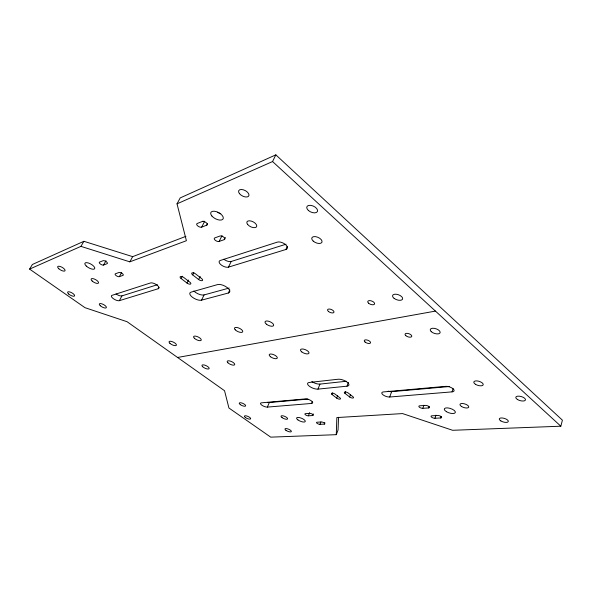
<?xml version="1.0" encoding="UTF-8"?>
<svg xmlns="http://www.w3.org/2000/svg" width="592" height="592" viewBox="0 0 592 592"><rect width="100%" height="100%" fill="white"/><g stroke="black" fill="none" stroke-linecap="round" stroke-linejoin="round"><path stroke-width="0.89" d="M336.278 434.676L336.848 417.567L402.538 413.579L452.636 430.288L560.839 426.21L562.4 420.172L275.835 154.852L180.19 197.92L177.023 203.84L186.399 240.707L129.833 261.842L80.934 246.368L29.6 269.094L84.974 307.677L127.08 321.722L224.538 390.713L228.934 408.014L270.729 437.148L336.278 434.676L338.054 430.007L338.535 417.271M452.029 391.874A5.506 2.309 18 0 0 453.028 388.759A5.506 2.309 18 0 0 445.598 386.361L383.401 391.926A5.047 2.013 20 0 0 382.965 394.775A5.047 2.013 20 0 0 389.714 397.01L452.029 391.874L453.095 388.589M440.7 417.959A2.56 0.999 18.5 0 0 441.129 416.613A2.56 0.999 18.5 0 0 437.688 415.48L431.945 415.799A2.538 0.984 18.7 0 0 431.553 417.138A2.538 0.984 18.7 0 0 434.957 418.263L440.7 417.959L441.21 416.413M434.957 418.263L435.971 415.184M428.541 407.94A2.583 1.021 18.8 0 0 428.926 406.541A2.583 1.021 18.8 0 0 425.456 405.402L419.735 405.794A2.56 1.014 19 0 0 419.388 407.185A2.56 1.014 19 0 0 422.814 408.317L428.541 407.94L429.067 406.378M422.814 408.317L423.865 405.217M389.714 397.01L391.63 391.66L449.321 386.532M349.628 396.973L344.944 393.332A2.412 0.932 21.2 0 1 345.018 391.956A2.412 0.932 21.2 0 1 348.237 393.029L352.928 396.692A2.405 0.925 21.1 0 1 352.832 398.046A2.405 0.925 21.1 0 1 349.628 396.973L350.605 394.413M346.979 386.184A6.771 2.679 21.3 0 0 347.186 382.217A6.771 2.679 21.3 0 0 338.128 379.235L309.239 382.469A6.497 2.486 22.1 0 0 309.372 386.25A6.497 2.486 22.1 0 0 317.956 389.129L346.979 386.184L348.414 382.454M344.944 393.332L345.602 391.623M336.707 398.098L332.053 394.516A2.368 0.903 21.6 0 1 332.082 393.169A2.368 0.903 21.6 0 1 335.235 394.228L339.897 397.824A2.361 0.895 21.4 0 1 339.845 399.149A2.361 0.895 21.4 0 1 336.707 398.098L337.684 395.574M324.246 424.101A2.168 0.755 21.8 0 0 324.238 422.962A2.168 0.755 21.8 0 0 321.36 421.978L317.09 422.214A2.153 0.747 21.9 0 0 317.112 423.347A2.153 0.747 21.9 0 0 319.961 424.331L324.246 424.101L324.853 422.533M319.961 424.331L320.879 421.992M332.053 394.516L332.711 392.836M312.643 415.532A2.183 0.77 22.1 0 0 312.598 414.348A2.183 0.77 22.1 0 0 309.705 413.364L305.457 413.653A2.168 0.762 22.2 0 0 305.516 414.829A2.168 0.762 22.2 0 0 308.388 415.813L312.643 415.532L313.264 413.956M317.956 389.129L319.969 384.097L346.268 381.263M308.388 415.813L309.638 412.676M311.51 403.448A4.514 1.65 22.2 0 0 311.414 400.925A4.514 1.65 22.2 0 0 305.435 398.904L261.464 402.834A4.225 1.458 23.2 0 0 261.842 405.18A4.225 1.458 23.2 0 0 267.377 407.089L311.51 403.448L312.162 401.835M267.377 407.089L269.316 402.53L307.936 399.097M285.884 249.491A6.223 3.152 24.9 0 0 285.514 244.577A6.223 3.152 24.9 0 0 277.293 242.135L220.224 260.502A5.728 2.642 26.3 0 0 221.075 264.846A5.728 2.642 26.3 0 0 228.46 267.14L285.884 249.491L287.268 246.435M228.334 293.01A7.444 3.256 25.9 0 0 227.261 287.616A7.444 3.256 25.9 0 0 217.604 284.582L191.031 292.152A7.148 2.982 26.4 0 0 192.385 297.228A7.148 2.982 26.4 0 0 201.517 300.166L228.334 293.01L229.822 289.902M228.46 267.14L231.206 261.472L286.047 244.207M201.517 300.166L204.085 294.927L229.2 288.045M177.023 203.84L272.564 161.549L275.835 154.852M224.264 239.627A3.019 1.458 27 0 0 223.82 237.222A3.019 1.458 27 0 0 219.921 236.053L214.815 237.895A2.997 1.436 27.1 0 0 215.288 240.271A2.997 1.436 27.1 0 0 219.136 241.44L224.264 239.627L225.352 237.429M198.653 279.535L192.689 274.888A2.731 1.191 26.9 0 1 192.163 272.86A2.731 1.191 26.9 0 1 195.656 273.963L201.643 278.632A2.716 1.177 26.6 0 1 202.131 280.623A2.716 1.177 26.6 0 1 198.653 279.535L200.2 276.442M219.136 241.44L222.037 235.609M187.005 283.05L181.1 278.514A2.679 1.14 27.1 0 1 180.545 276.538A2.679 1.14 27.1 0 1 183.957 277.618L189.877 282.184A2.664 1.132 26.9 0 1 190.402 284.123A2.664 1.132 26.9 0 1 187.005 283.05L188.537 280.016M192.689 274.888L193.858 272.572M181.1 278.514L182.262 276.235M206.719 225.175A3.071 1.495 27.9 0 0 206.186 222.673A3.071 1.495 27.9 0 0 202.257 221.497L197.225 223.487A3.049 1.473 28 0 0 197.787 225.959A3.049 1.473 28 0 0 201.665 227.128L206.719 225.175L207.474 223.702M201.665 227.128L204.669 221.267A3.034 1.487 28.1 0 1 202.849 221.201M158.182 288.741A5.128 2.072 27.5 0 0 156.932 285.033A5.128 2.072 27.5 0 0 150.464 282.961L111.977 295.356A4.803 1.791 27.9 0 0 113.427 298.716A4.803 1.791 27.9 0 0 119.369 300.669L158.182 288.741L158.945 287.283M119.369 300.669L121.952 295.874L157.383 284.722M129.833 261.842L132.667 256.647L185.903 236.349M119.34 276.656L122.958 275.384A2.568 1.014 28.4 0 0 122.211 273.497A2.568 1.014 28.4 0 0 119.029 272.475L115.425 273.778A2.553 0.999 28.5 0 0 116.187 275.643A2.553 0.999 28.5 0 0 119.34 276.656L121.693 272.364M103.563 265.046L107.115 263.669A2.605 1.036 29 0 0 106.301 261.723A2.605 1.036 29 0 0 103.097 260.702L99.56 262.101A2.59 1.021 29 0 0 100.388 264.032A2.59 1.021 29 0 0 103.563 265.046L105.983 260.732M80.934 246.368L83.886 241.292L132.667 256.647M29.6 269.094L32.382 264.483L83.886 241.292M177.57 357.464L435.453 311.096M272.564 161.549L560.839 426.21M391.63 391.66A5.032 2.035 20 0 1 388.174 391.142M231.206 261.472A5.705 2.671 26.4 0 1 223.857 259.215M121.952 295.874A4.788 1.813 28 0 1 116.039 293.943M269.316 402.53A4.218 1.473 23.2 0 1 267.628 402.36M220.772 213.697A6.897 3.5 27.9 0 1 217.567 212.239M319.969 384.097A6.475 2.516 22.1 0 1 311.843 381.566M204.085 294.927A7.126 3.012 26.4 0 1 193.828 291.005M247.678 224.509A5.395 2.76 26.4 0 0 256.284 227.076A5.395 2.76 26.4 0 0 251.415 221.127A5.395 2.76 26.4 0 0 247.678 224.509M239.486 193.658A5.691 3.049 27.6 0 0 248.514 196.292A5.691 3.049 27.6 0 0 243.334 189.795A5.691 3.049 27.6 0 0 239.486 193.658M313.249 241.129A5.506 2.908 23.6 0 0 321.907 242.32A5.506 2.908 23.6 0 0 315.551 236.645A5.506 2.908 23.6 0 0 313.249 241.129M308.336 210.404A5.802 3.226 24.5 0 0 317.43 211.514A5.802 3.226 24.5 0 0 310.704 205.357A5.802 3.226 24.5 0 0 308.336 210.404M100.314 305.768A3.952 1.413 27.9 0 0 106.279 307.751A3.952 1.413 27.9 0 0 101.979 303.881A3.952 1.413 27.9 0 0 100.314 305.768M68.679 294.002A3.959 1.391 28.7 0 0 74.555 295.956A3.959 1.391 28.7 0 0 70.115 292.048A3.959 1.391 28.7 0 0 68.679 294.002M92.167 281.022A4.188 1.576 28.7 0 0 98.45 283.08A4.188 1.576 28.7 0 0 93.869 278.862A4.188 1.576 28.7 0 0 92.167 281.022M58.823 268.753A4.203 1.539 29.5 0 0 65.009 270.773A4.203 1.539 29.5 0 0 60.273 266.511A4.203 1.539 29.5 0 0 58.823 268.753M245.51 417.582A3.389 1.103 23.5 0 0 250.631 418.84A3.389 1.103 23.5 0 0 246.479 415.924A3.389 1.103 23.5 0 0 245.51 417.582M240.367 404.669A3.5 1.177 23.7 0 0 245.636 405.927A3.5 1.177 23.7 0 0 241.336 402.878A3.5 1.177 23.7 0 0 240.367 404.669M282.073 417.641A3.559 1.206 22.7 0 0 287.557 418.958A3.559 1.206 22.7 0 0 283.331 415.91A3.559 1.206 22.7 0 0 282.073 417.641M285.98 430.34A3.448 1.132 22.5 0 0 291.301 431.649A3.448 1.132 22.5 0 0 287.224 428.734A3.448 1.132 22.5 0 0 285.98 430.34M500.839 420.919A4.692 1.872 16.5 0 0 508.254 421.645A4.692 1.872 16.5 0 0 502.327 417.982A4.692 1.872 16.5 0 0 500.839 420.919M461.597 406.541A4.603 1.872 17.6 0 0 468.738 407.178A4.603 1.872 17.6 0 0 462.759 403.515A4.603 1.872 17.6 0 0 461.597 406.541M517.401 399.474A5.01 2.116 15.7 0 0 525.4 400.118A5.01 2.116 15.7 0 0 519.132 396.166A5.01 2.116 15.7 0 0 517.401 399.474M475.502 384.312A4.914 2.116 17 0 0 483.19 384.859A4.914 2.116 17 0 0 476.863 380.9A4.914 2.116 17 0 0 475.502 384.312M235.216 329.803A4.492 1.82 24.7 0 0 242.38 332.149A4.492 1.82 24.7 0 0 238.228 327.813A4.492 1.82 24.7 0 0 235.216 329.803M270.544 356.776A4.366 1.724 23.5 0 0 277.248 358.167A4.366 1.724 23.5 0 0 272.009 354.149A4.366 1.724 23.5 0 0 270.544 356.776M301.757 351.9A4.573 1.887 22.6 0 0 308.891 353.335A4.573 1.887 22.6 0 0 303.555 349.117A4.573 1.887 22.6 0 0 301.757 351.9M266.43 324.194A4.706 2.005 24 0 0 273.622 325.556A4.706 2.005 24 0 0 267.969 321.086A4.706 2.005 24 0 0 266.43 324.194M202.679 366.729A3.944 1.399 24.9 0 0 208.902 368.846A3.944 1.399 24.9 0 0 205.084 365.242A3.944 1.399 24.9 0 0 202.679 366.729M169.897 343.308A4.055 1.465 26 0 0 176.216 345.432A4.055 1.465 26 0 0 172.124 341.614A4.055 1.465 26 0 0 169.897 343.308M194.368 338.247A4.218 1.598 25.5 0 0 200.999 340.459A4.218 1.598 25.5 0 0 196.877 336.448A4.218 1.598 25.5 0 0 194.368 338.247M227.89 362.763A4.1 1.517 24.4 0 0 234.41 364.961A4.1 1.517 24.4 0 0 230.577 361.187A4.1 1.517 24.4 0 0 227.89 362.763M394.146 298.398A5.321 2.657 19.7 0 0 402.567 299.167A5.321 2.657 19.7 0 0 396.092 294.217A5.321 2.657 19.7 0 0 394.146 298.398M431.265 331.675A5.187 2.464 18.2 0 0 439.819 333.192A5.187 2.464 18.2 0 0 434.506 328.375A5.187 2.464 18.2 0 0 431.265 331.675M328.471 311.459A3.426 1.584 22.2 0 0 333.888 312.406A3.426 1.584 22.2 0 0 329.981 309.113A3.426 1.584 22.2 0 0 328.471 311.459M365.057 342.028A3.337 1.487 20.7 0 0 370.407 343.034A3.337 1.487 20.7 0 0 366.737 339.941A3.337 1.487 20.7 0 0 365.057 342.028M405.823 335.664A3.53 1.635 19.2 0 0 411.588 336.707A3.53 1.635 19.2 0 0 407.858 333.429A3.53 1.635 19.2 0 0 405.823 335.664M297.924 419.906A4.677 1.606 22.3 0 0 305.191 421.645A4.677 1.606 22.3 0 0 299.722 417.649A4.677 1.606 22.3 0 0 297.924 419.906M446.42 411.677A5.787 2.301 18.1 0 0 455.322 412.52A5.787 2.301 18.1 0 0 447.744 407.91A5.787 2.301 18.1 0 0 446.42 411.677M211.899 216.028A6.919 3.471 27.8 0 0 222.799 219.306A6.919 3.471 27.8 0 0 216.265 211.618A6.919 3.471 27.8 0 0 211.899 216.028M86.269 266.045A5.609 2.161 29.2 0 0 94.646 268.768A5.609 2.161 29.2 0 0 88.504 263.018A5.609 2.161 29.2 0 0 86.269 266.045M368.609 303.215A3.626 1.761 20.7 0 0 374.447 304.192A3.626 1.761 20.7 0 0 370.459 300.684A3.626 1.761 20.7 0 0 368.609 303.215"/></g></svg>
